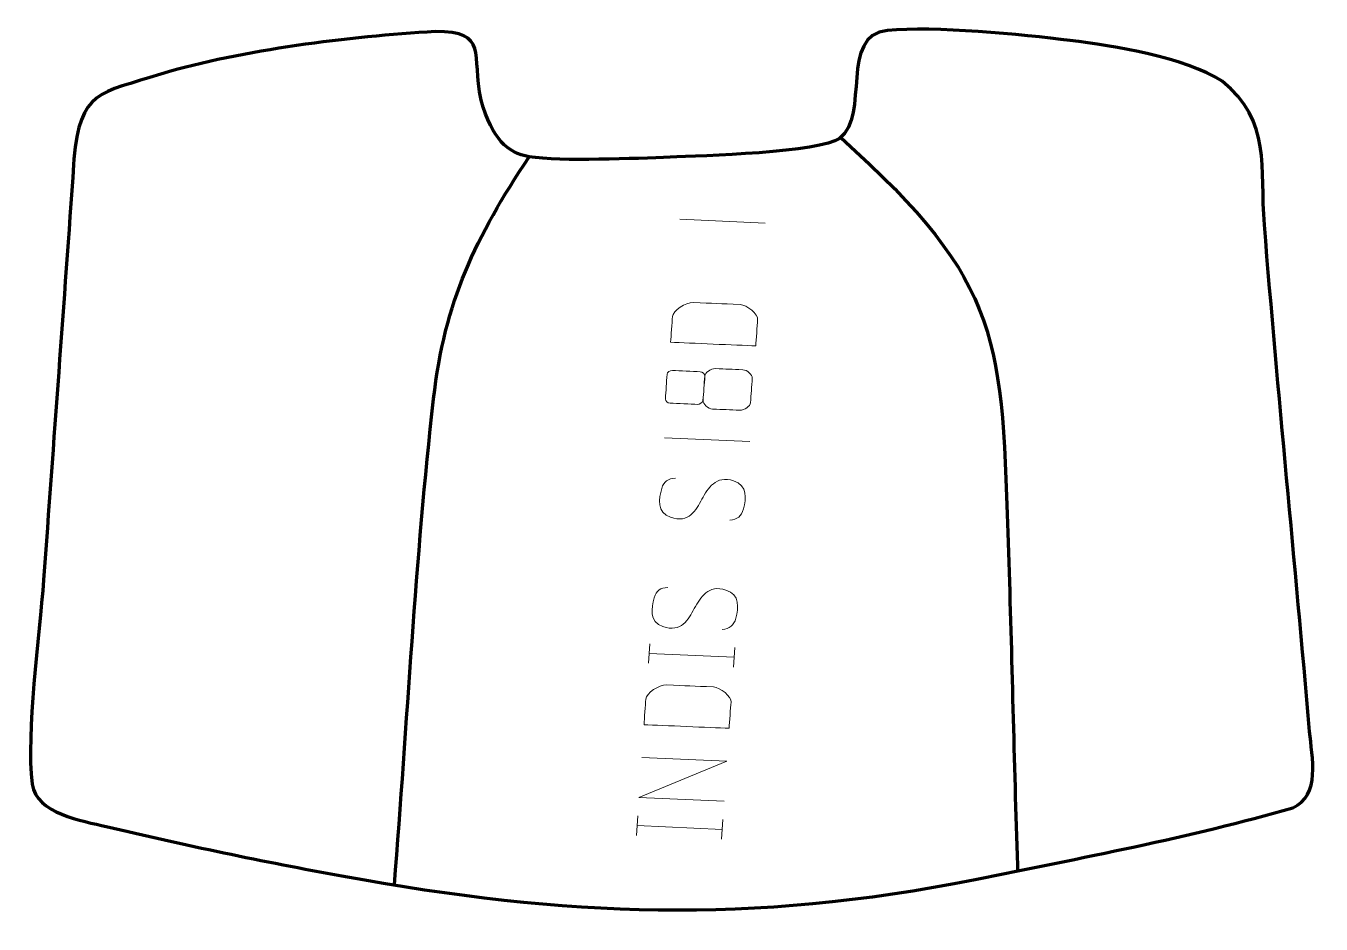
# Model space of a CAD drawing. Header units: millimetres. Extents: x -704 to -325, y 363 to 625.
import ezdxf

# ---------------------------------------------------------------- set-up
doc = ezdxf.new("R2010")
doc.units = ezdxf.units.MM
doc.header["$MEASUREMENT"] = 0
doc.layers.add('layer 2', color=7, linetype='Continuous')
doc.layers.add('layer 3', color=7, linetype='Continuous')

msp = doc.modelspace()

# ---------------------------------------------------------------- linework, layer by layer
at = {"layer": 'layer 2', "color": 140, "lineweight": 158}
for points, knots in [([(-465.2048, 592.5515), (-417.3011, 549.3305), (-418.1828, 533.8856), (-416.1391, 471.1961), (-416.1391, 471.1961), (-415.145, 440.7014), (-414.5534, 410.1953), (-413.5274, 379.7012), (-413.5274, 379.7012), (-413.5274, 379.7012), (-413.4732, 378.0918), (-413.4732, 378.0918)], [0, 0, 0, 0, 0.25, 0.25, 0.25, 0.25, 0.5, 0.5, 0.5, 0.5, 1, 1, 1, 1]), ([(-595.7362, 373.9785), (-591.9571, 421.2153), (-589.6335, 469.0843), (-584.2864, 516.1221), (-584.2864, 516.1221), (-581.032, 544.7509), (-572.0443, 563.2283), (-556.3504, 586.8918)], [0, 0, 0, 0, 0.33333333, 0.33333333, 0.33333333, 0.33333333, 1, 1, 1, 1])]:
    msp.add_open_spline(points, degree=3, knots=knots, dxfattribs=at)
at = {"layer": 'layer 2', "color": 250, "lineweight": 9}
for points in [[(-512.2855, 568.635), (-512.2855, 568.635), (-487.3502, 567.5223), (-487.3502, 567.5223)], [(-516.7411, 504.7377), (-516.7411, 504.7377), (-491.8057, 503.6251), (-491.8057, 503.6251)], [(-521.4742, 438.7929), (-521.4742, 438.7929), (-521.075, 444.5182), (-521.075, 444.5182)], [(-496.5595, 437.6812), (-496.5595, 437.6812), (-496.1602, 443.4065), (-496.1602, 443.4065)], [(-521.2746, 441.6556), (-521.2746, 441.6556), (-496.3599, 440.5438), (-496.3599, 440.5438)], [(-524.983, 388.4738), (-524.983, 388.4738), (-524.5837, 394.1991), (-524.5837, 394.1991)], [(-524.7834, 391.3364), (-524.7834, 391.3364), (-499.8686, 390.2247), (-499.8686, 390.2247)], [(-500.0682, 387.3621), (-500.0682, 387.3621), (-499.669, 393.0874), (-499.669, 393.0874)]]:
    msp.add_open_spline(points, degree=3, dxfattribs=at)
for points, knots in [([(-490.0579, 531.6057), (-489.9284, 533.4683), (-489.6288, 537.421), (-489.4986, 539.2832), (-489.4986, 539.2832), (-489.2861, 540.816), (-492.6374, 543.6244), (-494.6522, 543.7053), (-494.6522, 543.7053), (-500.4134, 543.9621), (-502.5797, 544.0587), (-508.3401, 544.3161), (-508.3401, 544.3161), (-510.4751, 544.4079), (-514.3175, 541.8758), (-514.4239, 540.156), (-514.4239, 540.156), (-514.5534, 538.2984), (-514.8165, 534.525), (-514.9461, 532.6671), (-514.9461, 532.6671), (-509.2081, 532.4114), (-495.7962, 531.8621), (-490.0579, 531.6057)], [0, 0, 0, 0, 0.14285714, 0.14285714, 0.14285714, 0.14285714, 0.28571429, 0.28571429, 0.28571429, 0.28571429, 0.42857143, 0.42857143, 0.42857143, 0.42857143, 0.57142857, 0.57142857, 0.57142857, 0.57142857, 0.71428571, 0.71428571, 0.71428571, 0.71428571, 1, 1, 1, 1]), ([(-515.1117, 514.8653), (-512.9021, 514.7667), (-509.2255, 514.6027), (-507.0156, 514.5041), (-507.0156, 514.5041), (-506.5082, 514.4934), (-505.5333, 515.0968), (-505.4954, 515.6561), (-505.4954, 515.6561), (-505.3303, 518.0282), (-505.0801, 520.3967), (-504.9144, 522.7693), (-504.9144, 522.7693), (-504.8741, 523.4061), (-505.6231, 524.017), (-506.3428, 524.047), (-506.3428, 524.047), (-508.5554, 524.1455), (-512.2344, 524.3096), (-514.4462, 524.4086), (-514.4462, 524.4086), (-515.1569, 524.4254), (-515.9502, 523.971), (-515.9893, 523.3046), (-515.9893, 523.3046), (-516.157, 520.8948), (-516.325, 518.4851), (-516.4933, 516.0758), (-516.4933, 516.0758), (-516.5359, 515.5758), (-515.8718, 514.8858), (-515.1117, 514.8653)], [0, 0, 0, 0, 0.11111111, 0.11111111, 0.11111111, 0.11111111, 0.22222222, 0.22222222, 0.22222222, 0.22222222, 0.33333333, 0.33333333, 0.33333333, 0.33333333, 0.44444444, 0.44444444, 0.44444444, 0.44444444, 0.55555556, 0.55555556, 0.55555556, 0.55555556, 0.66666667, 0.66666667, 0.66666667, 0.66666667, 0.77777778, 0.77777778, 0.77777778, 0.77777778, 1, 1, 1, 1]), ([(-502.6942, 513.1425), (-499.5283, 513.0012), (-497.8288, 512.9254), (-494.6623, 512.7841), (-494.6623, 512.7841), (-493.4428, 512.7228), (-491.6582, 514.0036), (-491.5799, 515.0036), (-491.5799, 515.0036), (-491.414, 517.3863), (-491.2479, 519.7691), (-491.0814, 522.152), (-491.0814, 522.152), (-491.0195, 523.2095), (-492.5483, 524.576), (-493.8461, 524.6249), (-493.8461, 524.6249), (-497.0094, 524.7658), (-498.7056, 524.8415), (-501.8685, 524.9829), (-501.8685, 524.9829), (-503.2506, 524.9888), (-504.9147, 523.7989), (-504.9812, 522.756), (-504.9812, 522.756), (-505.1467, 520.3785), (-505.3125, 518.001), (-505.4786, 515.6238), (-505.4786, 515.6238), (-505.5451, 514.7619), (-504.0715, 513.2169), (-502.6942, 513.1425)], [0, 0, 0, 0, 0.11111111, 0.11111111, 0.11111111, 0.11111111, 0.22222222, 0.22222222, 0.22222222, 0.22222222, 0.33333333, 0.33333333, 0.33333333, 0.33333333, 0.44444444, 0.44444444, 0.44444444, 0.44444444, 0.55555556, 0.55555556, 0.55555556, 0.55555556, 0.66666667, 0.66666667, 0.66666667, 0.66666667, 0.77777778, 0.77777778, 0.77777778, 0.77777778, 1, 1, 1, 1]), ([(-505.8213, 486.8056), (-507.526, 483.4779), (-509.5924, 479.6377), (-514.9925, 481.4851), (-514.9925, 481.4851), (-519.0422, 482.8705), (-518.3639, 487.0174), (-517.563, 489.8688), (-517.563, 489.8688), (-516.9273, 492.1324), (-515.6678, 492.769), (-513.5696, 492.9242)], [0, 0, 0, 0, 0.25, 0.25, 0.25, 0.25, 0.5, 0.5, 0.5, 0.5, 1, 1, 1, 1]), ([(-505.8212, 486.8056), (-503.9533, 489.9419), (-501.7877, 493.8749), (-496.5379, 492.1712), (-496.5379, 492.1712), (-492.3595, 490.8152), (-492.8893, 486.9043), (-493.6506, 483.9529), (-493.6506, 483.9529), (-494.2129, 481.7747), (-495.4926, 480.8536), (-497.6225, 480.6458)], [0, 0, 0, 0, 0.25, 0.25, 0.25, 0.25, 0.5, 0.5, 0.5, 0.5, 1, 1, 1, 1]), ([(-508.0491, 454.857), (-509.7538, 451.5293), (-511.8201, 447.6891), (-517.2202, 449.5365), (-517.2202, 449.5365), (-521.27, 450.9219), (-520.5916, 455.0688), (-519.7908, 457.9202), (-519.7908, 457.9202), (-519.155, 460.1838), (-517.8955, 460.8204), (-515.7974, 460.9756)], [0, 0, 0, 0, 0.25, 0.25, 0.25, 0.25, 0.5, 0.5, 0.5, 0.5, 1, 1, 1, 1]), ([(-508.0489, 454.857), (-506.181, 457.9932), (-504.0155, 461.9263), (-498.7657, 460.2226), (-498.7657, 460.2226), (-494.5872, 458.8666), (-495.1171, 454.9557), (-495.8784, 452.0043), (-495.8784, 452.0043), (-496.4407, 449.8261), (-497.7203, 448.905), (-499.8503, 448.6972)], [0, 0, 0, 0, 0.25, 0.25, 0.25, 0.25, 0.5, 0.5, 0.5, 0.5, 1, 1, 1, 1]), ([(-497.855, 419.7855), (-497.7256, 421.648), (-497.426, 425.6007), (-497.2957, 427.4629), (-497.2957, 427.4629), (-497.0833, 428.9958), (-500.4346, 431.8041), (-502.4494, 431.885), (-502.4494, 431.885), (-508.2105, 432.1418), (-510.3769, 432.2385), (-516.1372, 432.4958), (-516.1372, 432.4958), (-518.2722, 432.5877), (-522.1146, 430.0555), (-522.221, 428.3357), (-522.221, 428.3357), (-522.3506, 426.4782), (-522.6137, 422.7047), (-522.7432, 420.8469), (-522.7432, 420.8469), (-517.0052, 420.5911), (-503.5934, 420.0418), (-497.855, 419.7855)], [0, 0, 0, 0, 0.14285714, 0.14285714, 0.14285714, 0.14285714, 0.28571429, 0.28571429, 0.28571429, 0.28571429, 0.42857143, 0.42857143, 0.42857143, 0.42857143, 0.57142857, 0.57142857, 0.57142857, 0.57142857, 0.71428571, 0.71428571, 0.71428571, 0.71428571, 1, 1, 1, 1]), ([(-499.3152, 398.465), (-499.3152, 398.465), (-524.2301, 399.5768), (-524.2301, 399.5768), (-524.2301, 399.5768), (-524.2301, 399.5768), (-498.4991, 410.17), (-498.4991, 410.17), (-498.4991, 410.17), (-498.4991, 410.17), (-523.4139, 411.2818), (-523.4139, 411.2818)], [0, 0, 0, 0, 0.25, 0.25, 0.25, 0.25, 0.5, 0.5, 0.5, 0.5, 1, 1, 1, 1])]:
    msp.add_open_spline(points, degree=3, knots=knots, dxfattribs=at)
at = {"layer": 'layer 3', "color": 242, "lineweight": 158}
msp.add_open_spline([(-689.4629, 586.1585), (-687.7659, 606.299), (-682.0249, 605.3731), (-664.1082, 611.0666), (-664.1082, 611.0666), (-639.7331, 618.2903), (-609.2269, 622.0128), (-583.7883, 623.5139), (-583.7883, 623.5139), (-568.0394, 623.5327), (-573.2645, 617.0228), (-570.3717, 603.4607), (-570.3717, 603.4607), (-567.0901, 591.9721), (-562.6445, 588.0481), (-556.3504, 586.8918), (-556.3504, 586.8918), (-547.0351, 585.4518), (-524.9129, 586.4206), (-515.0647, 586.7796), (-515.0647, 586.7796), (-506.3123, 587.0974), (-470.9509, 588.1727), (-465.5605, 592.2648), (-465.5605, 592.2648), (-456.5921, 599.0731), (-465.7834, 622.4562), (-451.5515, 623.8403), (-451.5515, 623.8403), (-437.8744, 625.1705), (-412.2469, 622.6322), (-398.0542, 620.915), (-398.0542, 620.915), (-385.3006, 619.2722), (-364.5238, 615.9976), (-353.6333, 609.0264), (-353.6333, 609.0264), (-339.0878, 597.1294), (-342.6203, 583.9156), (-341.2857, 566.9789), (-341.2857, 566.9789), (-337.2977, 517.6425), (-332.3339, 468.2495), (-328.0639, 418.8896), (-328.0639, 418.8896), (-327.4078, 411.3047), (-324.7028, 400.026), (-333.0124, 396.5721), (-333.0124, 396.5721), (-362.6412, 387.9149), (-395.463, 381.8457), (-425.8539, 375.5608), (-425.8539, 375.5608), (-491.7641, 362.5443), (-545.4008, 364.6134), (-611.1023, 376.6416), (-611.1023, 376.6416), (-633.89, 380.7995), (-657.4998, 385.7042), (-680.0277, 391.0915), (-680.0277, 391.0915), (-686.963, 392.7132), (-700.538, 394.8527), (-701.7179, 403.4564), (-701.7179, 403.4564), (-703.5291, 418.7188), (-699.5697, 446.6077), (-698.3618, 463.2298), (-698.3618, 463.2298), (-695.4205, 503.7051), (-692.4225, 544.1776), (-689.5686, 584.659), (-689.5686, 584.659), (-689.5686, 584.659), (-689.4629, 586.1585), (-689.4629, 586.1585)], degree=3, knots=[0, 0, 0, 0, 0.05, 0.05, 0.05, 0.05, 0.1, 0.1, 0.1, 0.1, 0.15, 0.15, 0.15, 0.15, 0.2, 0.2, 0.2, 0.2, 0.25, 0.25, 0.25, 0.25, 0.3, 0.3, 0.3, 0.3, 0.35, 0.35, 0.35, 0.35, 0.4, 0.4, 0.4, 0.4, 0.45, 0.45, 0.45, 0.45, 0.5, 0.5, 0.5, 0.5, 0.55, 0.55, 0.55, 0.55, 0.6, 0.6, 0.6, 0.6, 0.65, 0.65, 0.65, 0.65, 0.7, 0.7, 0.7, 0.7, 0.75, 0.75, 0.75, 0.75, 0.8, 0.8, 0.8, 0.8, 0.85, 0.85, 0.85, 0.85, 0.9, 0.9, 0.9, 0.9, 1, 1, 1, 1], dxfattribs=at)

doc.saveas('drawing.dxf')
